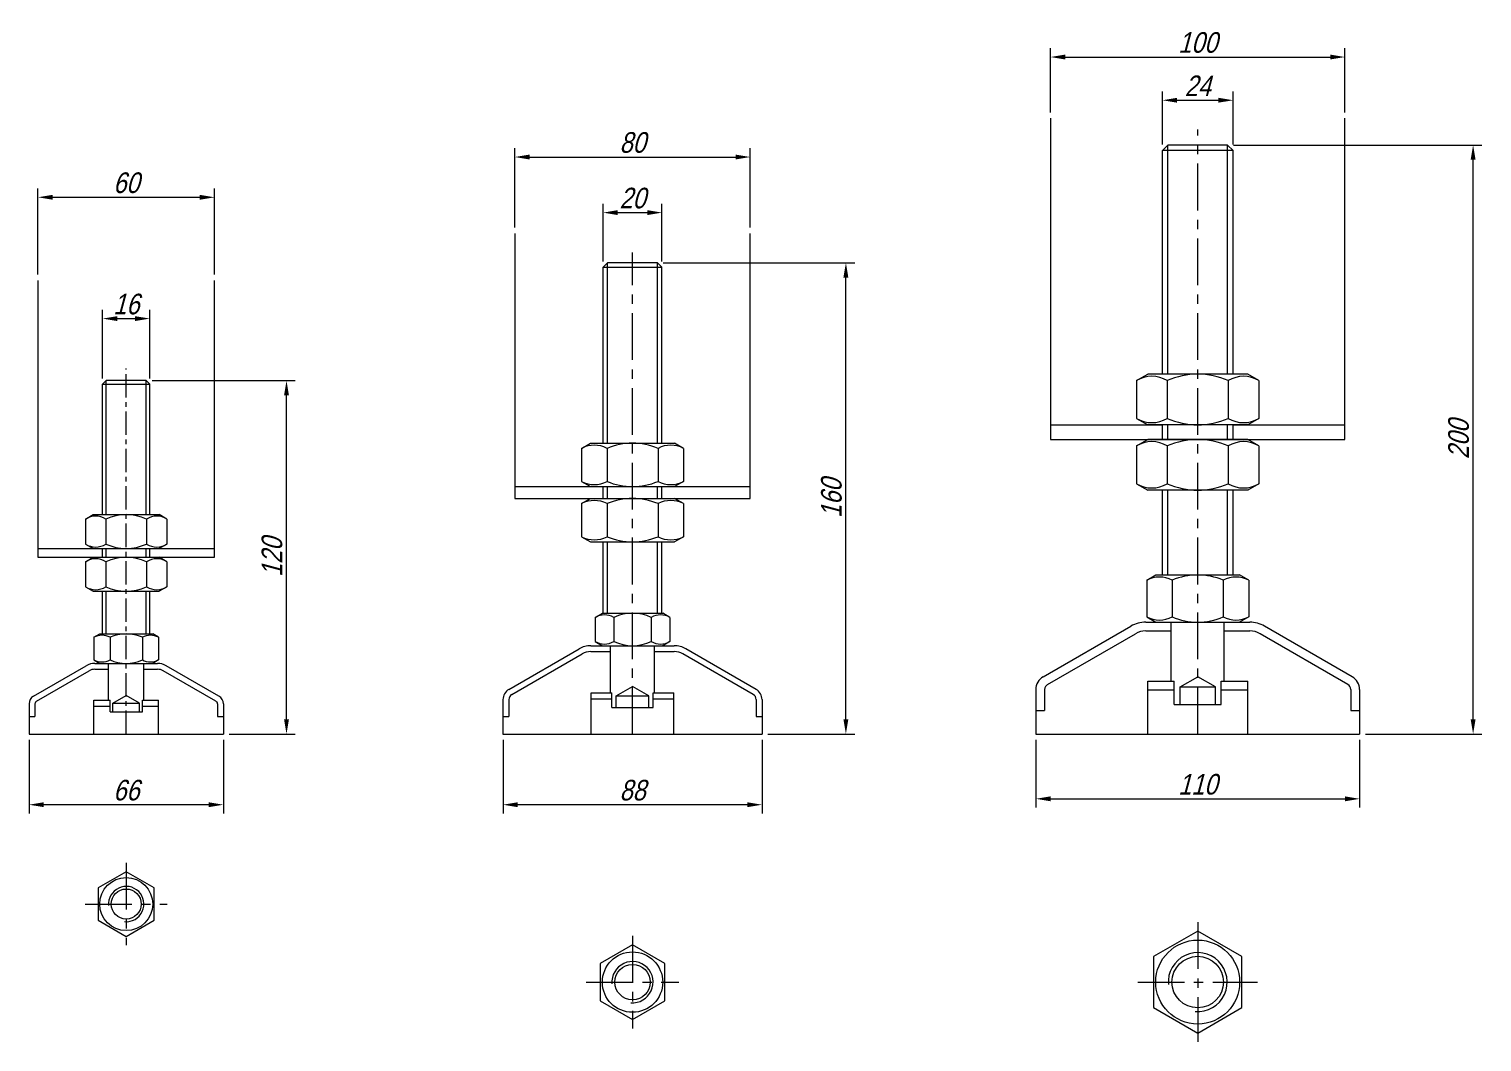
# Model space of a CAD drawing. Header units: centimetres. Extents: x 21 to 5229, y 51 to 4629.
# Drawn here: x 4703.8 to 5197.4, y 4284.8 to 4628.7 of the extents above; entities that cross this region are included whole.
import ezdxf

# ---------------------------------------------------------------- set-up
doc = ezdxf.new("R2010")
doc.units = ezdxf.units.CM
doc.header["$LTSCALE"] = 0.5
doc.linetypes.add('CENTER', pattern=[50.8, 31.75, -6.35, 6.35, -6.35])
doc.layers.get('0').update_dxf_attribs({"color": 9, "lineweight": 15})
doc.layers.get('Defpoints').update_dxf_attribs({"color": 9, "lineweight": 15})
doc.layers.add('Detaildimentions', color=5, linetype='Continuous', lineweight=15)
doc.styles.add('Longhand', font='vnfont.shx', dxfattribs={"width": 0.85, "oblique": 15})
doc.dimstyles.new('1-2', dxfattribs={"dimscale": 2, "dimtxt": 3.5, "dimasz": 2.5, "dimexe": 1.5, "dimexo": 1, "dimgap": 0.7, "dimtad": 1, "dimdec": 3, "dimdsep": 46, "dimtxsty": 'Longhand', "dimcen": 0, "dimclrd": 256, "dimclre": 256, "dimclrt": 10, "dimadec": 3, "dimazin": 2, "dimtm": 1e-09, "dimtfac": 0.5, "dimtdec": 3, "dimtmove": 0, "dimatfit": 3, "dimfxl": 1, "dimlwd": -1, "dimlwe": -1, "dimarcsym": 0})

# ---------------------------------------------------------------- blocks, each defined once
blk = doc.blocks.new('*D92')
at = {"layer": 'Defpoints', "color": 0, "ltscale": 0.5, "transparency": 16777216}
for p in [(4766.84, 4571.59), (4706.84, 4543.34), (4766.84, 4543.34)]:
    blk.add_point(p, dxfattribs=at)
at = {"layer": 'Detaildimentions', "ltscale": 0.5, "transparency": 16777216}
for p, q in [((4706.84, 4545.34), (4706.84, 4574.59)), ((4711.84, 4571.59), (4761.84, 4571.59)), ((4766.84, 4545.34), (4766.84, 4574.59))]:
    blk.add_line(p, q, dxfattribs=at)
for points in [[(4711.84, 4572.42), (4711.84, 4570.76), (4706.84, 4571.59)], [(4761.84, 4572.42), (4761.84, 4570.76), (4766.84, 4571.59)]]:
    blk.add_solid(points, dxfattribs=at)
at = {"layer": 'Detaildimentions', "color": 10, "ltscale": 0.5, "transparency": 16777216, "insert": (4736.84, 4576.49), "char_height": 7, "attachment_point": 5, "style": 'Longhand'}
blk.add_mtext('60', dxfattribs=at)
blk = doc.blocks.new('*D93')
at = {"layer": 'Defpoints', "color": 0, "ltscale": 0.5, "transparency": 16777216}
for p in [(4948.84, 4585.26), (4868.84, 4559.34), (4948.84, 4559.34)]:
    blk.add_point(p, dxfattribs=at)
at = {"layer": 'Detaildimentions', "ltscale": 0.5, "transparency": 16777216}
for p, q in [((4868.84, 4561.34), (4868.84, 4588.26)), ((4873.84, 4585.26), (4943.84, 4585.26)), ((4948.84, 4561.34), (4948.84, 4588.26))]:
    blk.add_line(p, q, dxfattribs=at)
for points in [[(4873.84, 4586.09), (4873.84, 4584.43), (4868.84, 4585.26)], [(4943.84, 4586.09), (4943.84, 4584.43), (4948.84, 4585.26)]]:
    blk.add_solid(points, dxfattribs=at)
at = {"layer": 'Detaildimentions', "color": 10, "ltscale": 0.5, "transparency": 16777216, "insert": (4908.84, 4590.16), "char_height": 7, "attachment_point": 5, "style": 'Longhand'}
blk.add_mtext('80', dxfattribs=at)
blk = doc.blocks.new('*D94')
at = {"layer": 'Defpoints', "color": 0, "ltscale": 0.5, "transparency": 16777216}
for p in [(5150.84, 4619.21), (5050.84, 4598.43), (5150.84, 4598.43)]:
    blk.add_point(p, dxfattribs=at)
at = {"layer": 'Detaildimentions', "ltscale": 0.5, "transparency": 16777216}
for p, q in [((5050.84, 4600.43), (5050.84, 4622.21)), ((5150.84, 4600.43), (5150.84, 4622.21)), ((5055.84, 4619.21), (5145.84, 4619.21))]:
    blk.add_line(p, q, dxfattribs=at)
for points in [[(5055.84, 4620.05), (5055.84, 4618.38), (5050.84, 4619.21)], [(5145.84, 4620.05), (5145.84, 4618.38), (5150.84, 4619.21)]]:
    blk.add_solid(points, dxfattribs=at)
at = {"layer": 'Detaildimentions', "color": 10, "ltscale": 0.5, "transparency": 16777216, "insert": (5100.84, 4624.11), "char_height": 7, "attachment_point": 5, "style": 'Longhand'}
blk.add_mtext('100', dxfattribs=at)
blk = doc.blocks.new('*D81')
at = {"layer": 'Defpoints', "color": 0, "ltscale": 0.5, "transparency": 16777216}
for p in [(5045.84, 4389.34), (5155.84, 4389.34), (5155.84, 4367.34)]:
    blk.add_point(p, dxfattribs=at)
at = {"layer": 'Detaildimentions', "ltscale": 0.5, "transparency": 16777216}
for p, q in [((5045.84, 4387.34), (5045.84, 4364.34)), ((5155.84, 4387.34), (5155.84, 4364.34)), ((5050.84, 4367.34), (5150.84, 4367.34))]:
    blk.add_line(p, q, dxfattribs=at)
for points in [[(5050.84, 4368.17), (5050.84, 4366.51), (5045.84, 4367.34)], [(5150.84, 4368.17), (5150.84, 4366.51), (5155.84, 4367.34)]]:
    blk.add_solid(points, dxfattribs=at)
at = {"layer": 'Detaildimentions', "color": 10, "ltscale": 0.5, "transparency": 16777216, "insert": (5100.84, 4372.24), "char_height": 7, "attachment_point": 5, "style": 'Longhand'}
blk.add_mtext('110', dxfattribs=at)
blk = doc.blocks.new('*D82')
at = {"layer": 'Defpoints', "color": 0, "ltscale": 0.5, "transparency": 16777216}
for p in [(4864.84, 4389.34), (4952.84, 4389.34), (4864.84, 4365.34)]:
    blk.add_point(p, dxfattribs=at)
at = {"layer": 'Detaildimentions', "ltscale": 0.5, "transparency": 16777216}
for p, q in [((4864.84, 4387.34), (4864.84, 4362.34)), ((4952.84, 4387.34), (4952.84, 4362.34)), ((4947.84, 4365.34), (4869.84, 4365.34))]:
    blk.add_line(p, q, dxfattribs=at)
for points in [[(4869.84, 4366.17), (4869.84, 4364.51), (4864.84, 4365.34)], [(4947.84, 4366.17), (4947.84, 4364.51), (4952.84, 4365.34)]]:
    blk.add_solid(points, dxfattribs=at)
at = {"layer": 'Detaildimentions', "color": 10, "ltscale": 0.5, "transparency": 16777216, "insert": (4908.84, 4370.24), "char_height": 7, "attachment_point": 5, "style": 'Longhand'}
blk.add_mtext('88', dxfattribs=at)
blk = doc.blocks.new('*D83')
at = {"layer": 'Defpoints', "color": 0, "ltscale": 0.5, "transparency": 16777216}
for p in [(4703.84, 4389.34), (4769.84, 4389.34), (4703.84, 4365.34)]:
    blk.add_point(p, dxfattribs=at)
at = {"layer": 'Detaildimentions', "ltscale": 0.5, "transparency": 16777216}
for p, q in [((4703.84, 4387.34), (4703.84, 4362.34)), ((4769.84, 4387.34), (4769.84, 4362.34)), ((4764.84, 4365.34), (4708.84, 4365.34))]:
    blk.add_line(p, q, dxfattribs=at)
for points in [[(4708.84, 4366.17), (4708.84, 4364.51), (4703.84, 4365.34)], [(4764.84, 4366.17), (4764.84, 4364.51), (4769.84, 4365.34)]]:
    blk.add_solid(points, dxfattribs=at)
at = {"layer": 'Detaildimentions', "color": 10, "ltscale": 0.5, "transparency": 16777216, "insert": (4736.84, 4370.24), "char_height": 7, "attachment_point": 5, "style": 'Longhand'}
blk.add_mtext('66', dxfattribs=at)
blk = doc.blocks.new('*D95')
at = {"layer": 'Defpoints', "color": 0, "ltscale": 0.5, "transparency": 16777216}
for p in [(4744.84, 4530.4), (4728.84, 4508.11), (4744.84, 4508.11)]:
    blk.add_point(p, dxfattribs=at)
at = {"layer": 'Detaildimentions', "ltscale": 0.5, "transparency": 16777216}
for p, q in [((4728.84, 4510.11), (4728.84, 4533.4)), ((4744.84, 4510.11), (4744.84, 4533.4)), ((4733.84, 4530.4), (4739.84, 4530.4))]:
    blk.add_line(p, q, dxfattribs=at)
for points in [[(4733.84, 4531.23), (4733.84, 4529.56), (4728.84, 4530.4)], [(4739.84, 4531.23), (4739.84, 4529.56), (4744.84, 4530.4)]]:
    blk.add_solid(points, dxfattribs=at)
at = {"layer": 'Detaildimentions', "color": 10, "ltscale": 0.5, "transparency": 16777216, "insert": (4736.84, 4535.3), "char_height": 7, "attachment_point": 5, "style": 'Longhand'}
blk.add_mtext('16', dxfattribs=at)
blk = doc.blocks.new('*D96')
at = {"layer": 'Defpoints', "color": 0, "ltscale": 0.5, "transparency": 16777216}
for p in [(4918.84, 4566.38), (4898.84, 4547.81), (4918.84, 4547.81)]:
    blk.add_point(p, dxfattribs=at)
at = {"layer": 'Detaildimentions', "ltscale": 0.5, "transparency": 16777216}
for p, q in [((4898.84, 4549.81), (4898.84, 4569.38)), ((4903.84, 4566.38), (4913.84, 4566.38)), ((4918.84, 4549.81), (4918.84, 4569.38))]:
    blk.add_line(p, q, dxfattribs=at)
for points in [[(4903.84, 4567.22), (4903.84, 4565.55), (4898.84, 4566.38)], [(4913.84, 4567.22), (4913.84, 4565.55), (4918.84, 4566.38)]]:
    blk.add_solid(points, dxfattribs=at)
at = {"layer": 'Detaildimentions', "color": 10, "ltscale": 0.5, "transparency": 16777216, "insert": (4908.84, 4571.28), "char_height": 7, "attachment_point": 5, "style": 'Longhand'}
blk.add_mtext('20', dxfattribs=at)
blk = doc.blocks.new('*D97')
at = {"layer": 'Defpoints', "color": 0, "ltscale": 0.5, "transparency": 16777216}
for p in [(5112.84, 4604.54), (5088.84, 4587.5), (5112.84, 4587.5)]:
    blk.add_point(p, dxfattribs=at)
at = {"layer": 'Detaildimentions', "ltscale": 0.5, "transparency": 16777216}
for p, q in [((5088.84, 4589.5), (5088.84, 4607.54)), ((5112.84, 4589.5), (5112.84, 4607.54)), ((5093.84, 4604.54), (5107.84, 4604.54))]:
    blk.add_line(p, q, dxfattribs=at)
for points in [[(5093.84, 4605.37), (5093.84, 4603.71), (5088.84, 4604.54)], [(5107.84, 4605.37), (5107.84, 4603.71), (5112.84, 4604.54)]]:
    blk.add_solid(points, dxfattribs=at)
at = {"layer": 'Detaildimentions', "color": 10, "ltscale": 0.5, "transparency": 16777216, "insert": (5100.84, 4609.44), "char_height": 7, "attachment_point": 5, "style": 'Longhand'}
blk.add_mtext('24', dxfattribs=at)
blk = doc.blocks.new('*D98')
at = {"layer": 'Defpoints', "color": 0, "ltscale": 0.5, "transparency": 16777216}
for p in [(4743.61, 4509.34), (4791.29, 4509.34), (4769.84, 4389.34)]:
    blk.add_point(p, dxfattribs=at)
at = {"layer": 'Detaildimentions', "ltscale": 0.5, "transparency": 16777216}
for p, q in [((4745.61, 4509.34), (4794.29, 4509.34)), ((4791.29, 4394.34), (4791.29, 4504.34)), ((4771.84, 4389.34), (4794.29, 4389.34))]:
    blk.add_line(p, q, dxfattribs=at)
for points in [[(4790.46, 4504.34), (4792.13, 4504.34), (4791.29, 4509.34)], [(4790.46, 4394.34), (4792.13, 4394.34), (4791.29, 4389.34)]]:
    blk.add_solid(points, dxfattribs=at)
at = {"layer": 'Detaildimentions', "color": 10, "ltscale": 0.5, "transparency": 16777216, "insert": (4786.39, 4449.34), "char_height": 7, "attachment_point": 5, "rotation": 90, "style": 'Longhand'}
blk.add_mtext('120', dxfattribs=at)
blk = doc.blocks.new('*D99')
at = {"layer": 'Defpoints', "color": 0, "ltscale": 0.5, "transparency": 16777216}
for p in [(4917.3, 4549.34), (4981.32, 4549.34), (4952.84, 4389.34)]:
    blk.add_point(p, dxfattribs=at)
at = {"layer": 'Detaildimentions', "ltscale": 0.5, "transparency": 16777216}
for p, q in [((4919.3, 4549.34), (4984.32, 4549.34)), ((4981.32, 4394.34), (4981.32, 4544.34)), ((4954.84, 4389.34), (4984.32, 4389.34))]:
    blk.add_line(p, q, dxfattribs=at)
for points in [[(4980.48, 4544.34), (4982.15, 4544.34), (4981.32, 4549.34)], [(4980.48, 4394.34), (4982.15, 4394.34), (4981.32, 4389.34)]]:
    blk.add_solid(points, dxfattribs=at)
at = {"layer": 'Detaildimentions', "color": 10, "ltscale": 0.5, "transparency": 16777216, "insert": (4976.42, 4469.34), "char_height": 7, "attachment_point": 5, "rotation": 90, "style": 'Longhand'}
blk.add_mtext('160', dxfattribs=at)
blk = doc.blocks.new('*D100')
at = {"layer": 'Defpoints', "color": 0, "ltscale": 0.5, "transparency": 16777216}
for p in [(5111, 4589.34), (5194.39, 4589.34), (5155.84, 4389.34)]:
    blk.add_point(p, dxfattribs=at)
at = {"layer": 'Detaildimentions', "ltscale": 0.5, "transparency": 16777216}
for p, q in [((5113, 4589.34), (5197.39, 4589.34)), ((5194.39, 4394.34), (5194.39, 4584.34)), ((5157.84, 4389.34), (5197.39, 4389.34))]:
    blk.add_line(p, q, dxfattribs=at)
for points in [[(5193.56, 4584.34), (5195.22, 4584.34), (5194.39, 4589.34)], [(5193.56, 4394.34), (5195.22, 4394.34), (5194.39, 4389.34)]]:
    blk.add_solid(points, dxfattribs=at)
at = {"layer": 'Detaildimentions', "color": 10, "ltscale": 0.5, "transparency": 16777216, "insert": (5189.49, 4489.34), "char_height": 7, "attachment_point": 5, "rotation": 90, "style": 'Longhand'}
blk.add_mtext('200', dxfattribs=at)

msp = doc.modelspace()

# ---------------------------------------------------------------- linework, layer by layer
at = {"ltscale": 0.5}
for p, q in [((5050.8352, 4598.4297), (5050.8352, 4489.3411)), ((5150.8352, 4489.3411), (5150.8352, 4598.4297)), ((5090.6752, 4589.3411), (5088.8352, 4587.5011)), ((5088.8352, 4511.5261), (5088.8352, 4587.5011)), ((5112.8352, 4587.5011), (5088.8352, 4587.5011)), ((5110.9952, 4589.3411), (5090.6752, 4589.3411)), ((5110.9952, 4589.3411), (5112.8352, 4587.5011)), ((5112.8352, 4511.5261), (5112.8352, 4587.5011)), ((4868.8352, 4559.3411), (4868.8352, 4469.3411)), ((4948.8352, 4469.3411), (4948.8352, 4559.3411)), ((4900.3687, 4549.3411), (4898.8352, 4547.8076)), ((4898.8352, 4488.1138), (4898.8352, 4547.8076)), ((4898.8352, 4547.8076), (4918.8352, 4547.8076)), ((4917.3017, 4549.3411), (4900.3687, 4549.3411)), ((4917.3017, 4549.3411), (4918.8352, 4547.8076)), ((4918.8352, 4488.1138), (4918.8352, 4547.8076)), ((4706.8352, 4543.3411), (4706.8352, 4449.3411)), ((4766.8352, 4449.3411), (4766.8352, 4543.3411)), ((5080.0506, 4509.3411), (5083.8352, 4511.5261)), ((5117.8352, 4511.5261), (5083.8352, 4511.5261)), ((5121.6198, 4509.3411), (5117.8352, 4511.5261)), ((4730.0622, 4509.3411), (4728.8352, 4508.1141)), ((4728.8352, 4463.8459), (4728.8352, 4508.1141)), ((4728.8352, 4508.1141), (4744.8352, 4508.1141)), ((4743.6082, 4509.3411), (4730.0622, 4509.3411)), ((4744.8352, 4508.1141), (4743.6082, 4509.3411)), ((4744.8352, 4463.8459), (4744.8352, 4508.1141)), ((5080.0506, 4509.3411), (5080.0506, 4496.5261)), ((5090.4429, 4509.3411), (5090.4429, 4496.5261)), ((5111.2275, 4509.3411), (5111.2275, 4496.5261)), ((5121.6198, 4509.3411), (5121.6198, 4496.5261)), ((5080.0506, 4496.5261), (5083.8352, 4494.3411)), ((5121.6198, 4496.5261), (5117.8352, 4494.3411)), ((5050.8352, 4494.3411), (5088.8352, 4494.3411)), ((5117.8352, 4494.3411), (5083.8352, 4494.3411)), ((5088.8352, 4489.3411), (5088.8352, 4494.3411)), ((5112.8352, 4494.3411), (5150.8352, 4494.3411)), ((5112.8352, 4489.3411), (5112.8352, 4494.3411)), ((4891.5147, 4486.3411), (4894.5852, 4488.1138)), ((4894.5852, 4488.1138), (4923.0852, 4488.1138)), ((4926.1557, 4486.3411), (4923.0852, 4488.1138)), ((5050.8352, 4489.3411), (5150.8352, 4489.3411)), ((5080.0506, 4487.156), (5083.8352, 4489.3411)), ((5080.0506, 4487.156), (5080.0506, 4474.3411)), ((5117.8352, 4489.3411), (5083.8352, 4489.3411)), ((5090.4429, 4487.156), (5090.4429, 4474.3411)), ((5111.2275, 4487.156), (5111.2275, 4474.3411)), ((5121.6198, 4487.156), (5117.8352, 4489.3411)), ((5121.6198, 4487.156), (5121.6198, 4474.3411)), ((4891.5147, 4486.3411), (4891.5147, 4475.1138)), ((4900.1749, 4486.3411), (4900.1749, 4475.1138)), ((4917.4954, 4486.3411), (4917.4954, 4475.1138)), ((4926.1557, 4486.3411), (4926.1557, 4475.1138)), ((4868.8352, 4473.3411), (4898.8352, 4473.3411)), ((4891.5147, 4475.1138), (4894.5852, 4473.3411)), ((4894.5852, 4473.3411), (4923.0852, 4473.3411)), ((4898.8352, 4469.3411), (4898.8352, 4473.3411)), ((4918.8352, 4473.3411), (4948.8352, 4473.3411)), ((4918.8352, 4469.3411), (4918.8352, 4473.3411)), ((4926.1557, 4475.1138), (4923.0852, 4473.3411)), ((5080.0506, 4474.3411), (5083.8352, 4472.156)), ((5117.8352, 4472.156), (5083.8352, 4472.156)), ((5088.8352, 4443.3411), (5088.8352, 4472.156)), ((5112.8352, 4443.3411), (5112.8352, 4472.156)), ((5121.6198, 4474.3411), (5117.8352, 4472.156)), ((4868.8352, 4469.3411), (4948.8352, 4469.3411)), ((4891.5147, 4467.5683), (4894.5852, 4469.3411)), ((4891.5147, 4467.5683), (4891.5147, 4456.3411)), ((4894.5852, 4469.3411), (4923.0852, 4469.3411)), ((4900.1749, 4467.5683), (4900.1749, 4456.3411)), ((4917.4954, 4467.5683), (4917.4954, 4456.3411)), ((4926.1557, 4467.5683), (4923.0852, 4469.3411)), ((4926.1557, 4467.5683), (4926.1557, 4456.3411)), ((4722.9788, 4462.3411), (4725.5852, 4463.8459)), ((4722.9788, 4462.3411), (4722.9788, 4453.8459)), ((4725.5852, 4463.8459), (4748.0852, 4463.8459)), ((4729.907, 4462.3411), (4729.907, 4453.8459)), ((4743.7634, 4462.3411), (4743.7634, 4453.8459)), ((4750.6916, 4462.3411), (4748.0852, 4463.8459)), ((4750.6916, 4462.3411), (4750.6916, 4453.8459)), ((4706.8352, 4452.3411), (4728.8352, 4452.3411)), ((4722.9788, 4453.8459), (4725.5852, 4452.3411)), ((4725.5852, 4452.3411), (4748.0852, 4452.3411)), ((4728.8352, 4449.3411), (4728.8352, 4452.3411)), ((4744.8352, 4452.3411), (4766.8352, 4452.3411)), ((4744.8352, 4449.3411), (4744.8352, 4452.3411)), ((4750.6916, 4453.8459), (4748.0852, 4452.3411)), ((4891.5147, 4456.3411), (4894.5852, 4454.5683)), ((4894.5852, 4454.5683), (4923.0852, 4454.5683)), ((4898.8352, 4430.3411), (4898.8352, 4454.5683)), ((4918.8352, 4430.3411), (4918.8352, 4454.5683)), ((4926.1557, 4456.3411), (4923.0852, 4454.5683)), ((4706.8352, 4449.3411), (4766.8352, 4449.3411)), ((4722.9788, 4447.8363), (4725.5852, 4449.3411)), ((4722.9788, 4447.8363), (4722.9788, 4439.3411)), ((4725.5852, 4449.3411), (4748.0852, 4449.3411)), ((4729.907, 4447.8363), (4729.907, 4439.3411)), ((4743.7634, 4447.8363), (4743.7634, 4439.3411)), ((4750.6916, 4447.8363), (4748.0852, 4449.3411)), ((4750.6916, 4447.8363), (4750.6916, 4439.3411)), ((5083.5147, 4441.5683), (5086.5852, 4443.3411)), ((5086.5852, 4443.3411), (5115.0852, 4443.3411)), ((5118.1557, 4441.5683), (5115.0852, 4443.3411)), ((4722.9788, 4439.3411), (4725.5852, 4437.8363)), ((4725.5852, 4437.8363), (4748.0852, 4437.8363)), ((4728.8352, 4423.3411), (4728.8352, 4437.8363)), ((4744.8352, 4423.3411), (4744.8352, 4437.8363)), ((4750.6916, 4439.3411), (4748.0852, 4437.8363)), ((5083.5147, 4441.5683), (5083.5147, 4429.1138)), ((5092.1749, 4441.5683), (5092.1749, 4429.1138)), ((5109.4954, 4441.5683), (5109.4954, 4429.1138)), ((5118.1557, 4441.5683), (5118.1557, 4429.1138)), ((4896.1335, 4428.9256), (4898.5852, 4430.3411)), ((4896.1335, 4428.9256), (4896.1335, 4420.7566)), ((4898.5852, 4430.3411), (4919.0852, 4430.3411)), ((4902.4843, 4428.9256), (4902.4843, 4420.7566)), ((4915.186, 4428.9256), (4915.186, 4420.7566)), ((4921.5369, 4428.9256), (4919.0852, 4430.3411)), ((4921.5369, 4428.9256), (4921.5369, 4420.7566)), ((5083.1557, 4427.3411), (5118.5147, 4427.3411)), ((5083.5147, 4429.1138), (5086.5852, 4427.3411)), ((5086.5852, 4427.3411), (5115.0852, 4427.3411)), ((5091.8352, 4407.3411), (5091.8352, 4427.3411)), ((5109.8352, 4407.3411), (5109.8352, 4427.3411)), ((5118.1557, 4429.1138), (5115.0852, 4427.3411)), ((4725.8655, 4422.2039), (4727.8352, 4423.3411)), ((4727.8352, 4423.3411), (4745.8352, 4423.3411)), ((4747.8048, 4422.2039), (4745.8352, 4423.3411)), ((5048.3352, 4408.7844), (5078.1557, 4426.0013)), ((5049.8352, 4406.1864), (5079.6557, 4423.4032)), ((5083.1557, 4424.3411), (5091.8352, 4424.3411)), ((5109.8352, 4424.3411), (5118.5147, 4424.3411)), ((5151.8352, 4406.1864), (5122.0147, 4423.4032)), ((5153.3352, 4408.7844), (5123.5147, 4426.0013)), ((4725.8655, 4422.2039), (4725.8655, 4414.4783)), ((4731.3503, 4422.2039), (4731.3503, 4414.4783)), ((4742.32, 4422.2039), (4742.32, 4414.4783)), ((4747.8048, 4422.2039), (4747.8048, 4414.4783)), ((4866.8352, 4404.4958), (4890.6916, 4418.2693)), ((4894.6916, 4419.3411), (4922.9788, 4419.3411)), ((4894.6916, 4417.3411), (4901.3352, 4417.3411)), ((4896.1335, 4420.7566), (4898.5852, 4419.3411)), ((4898.5852, 4419.3411), (4919.0852, 4419.3411)), ((4901.3352, 4403.3411), (4901.3352, 4419.3411)), ((4916.3352, 4403.3411), (4916.3352, 4419.3411)), ((4916.3352, 4417.3411), (4922.9788, 4417.3411)), ((4921.5369, 4420.7566), (4919.0852, 4419.3411)), ((4950.8352, 4404.4958), (4926.9788, 4418.2693)), ((4705.3352, 4402.2071), (4723.2275, 4412.5372)), ((4725.8655, 4414.4783), (4727.8352, 4413.3411)), ((4726.2275, 4413.3411), (4747.4429, 4413.3411)), ((4727.8352, 4413.3411), (4745.8352, 4413.3411)), ((4730.8352, 4400.8411), (4730.8352, 4413.3411)), ((4742.8352, 4400.8411), (4742.8352, 4413.3411)), ((4747.8048, 4414.4783), (4745.8352, 4413.3411)), ((4768.3352, 4402.2071), (4750.4429, 4412.5372)), ((4867.8352, 4402.7637), (4891.6916, 4416.5372)), ((4949.8352, 4402.7637), (4925.9788, 4416.5372)), ((4706.3352, 4400.475), (4724.2275, 4410.8052)), ((4726.2275, 4411.3411), (4730.8352, 4411.3411)), ((4742.8352, 4411.3411), (4747.4429, 4411.3411)), ((4767.3352, 4400.475), (4749.4429, 4410.8052)), ((5094.8352, 4405.3411), (5100.8352, 4408.8052)), ((5106.8352, 4405.3411), (5100.8352, 4408.8052)), ((4894.8352, 4403.3411), (4901.8352, 4403.3411)), ((4894.8352, 4389.3411), (4894.8352, 4403.3411)), ((4901.8352, 4398.3411), (4901.8352, 4403.3411)), ((4903.3352, 4402.3411), (4908.8352, 4405.5165)), ((4914.3352, 4402.3411), (4908.8352, 4405.5165)), ((4915.8352, 4403.3411), (4922.8352, 4403.3411)), ((4915.8352, 4398.3411), (4915.8352, 4403.3411)), ((4922.8352, 4389.3411), (4922.8352, 4403.3411)), ((5045.8352, 4404.4543), (5045.8352, 4389.3411)), ((5048.8352, 4404.4543), (5048.8352, 4397.3411)), ((5083.8352, 4407.3411), (5092.8352, 4407.3411)), ((5083.8352, 4389.3411), (5083.8352, 4407.3411)), ((5083.8352, 4404.3411), (5092.8352, 4404.3411)), ((5092.8352, 4399.3411), (5092.8352, 4407.3411)), ((5094.8352, 4405.3411), (5106.8352, 4405.3411)), ((5094.8352, 4399.3411), (5094.8352, 4405.3411)), ((5106.8352, 4399.3411), (5106.8352, 4405.3411)), ((5108.8352, 4407.3411), (5117.8352, 4407.3411)), ((5108.8352, 4399.3411), (5108.8352, 4407.3411)), ((5108.8352, 4404.3411), (5117.8352, 4404.3411)), ((5117.8352, 4389.3411), (5117.8352, 4407.3411)), ((5152.8352, 4404.4543), (5152.8352, 4397.3411)), ((5155.8352, 4404.4543), (5155.8352, 4389.3411)), ((4703.8352, 4399.609), (4703.8352, 4389.3411)), ((4705.8352, 4399.609), (4705.8352, 4395.3411)), ((4725.8352, 4400.8411), (4731.3352, 4400.8411)), ((4725.8352, 4389.3411), (4725.8352, 4400.8411)), ((4725.8352, 4398.8411), (4731.3352, 4398.8411)), ((4731.3352, 4396.8411), (4731.3352, 4400.8411)), ((4732.3352, 4399.8411), (4736.8352, 4402.4391)), ((4732.3352, 4399.8411), (4741.3352, 4399.8411)), ((4732.3352, 4396.8411), (4732.3352, 4399.8411)), ((4741.3352, 4399.8411), (4736.8352, 4402.4391)), ((4741.3352, 4396.8411), (4741.3352, 4399.8411)), ((4742.3352, 4400.8411), (4747.8352, 4400.8411)), ((4742.3352, 4396.8411), (4742.3352, 4400.8411)), ((4742.3352, 4398.8411), (4747.8352, 4398.8411)), ((4747.8352, 4389.3411), (4747.8352, 4400.8411)), ((4767.8352, 4399.609), (4767.8352, 4395.3411)), ((4769.8352, 4399.609), (4769.8352, 4389.3411)), ((4864.8352, 4401.0317), (4864.8352, 4389.3411)), ((4866.8352, 4401.0317), (4866.8352, 4395.3411)), ((4894.8352, 4401.3411), (4901.8352, 4401.3411)), ((4901.8352, 4398.3411), (4915.8352, 4398.3411)), ((4903.3352, 4402.3411), (4914.3352, 4402.3411)), ((4903.3352, 4398.3411), (4903.3352, 4402.3411)), ((4914.3352, 4398.3411), (4914.3352, 4402.3411)), ((4915.8352, 4401.3411), (4922.8352, 4401.3411)), ((4950.8352, 4401.0317), (4950.8352, 4395.3411)), ((4952.8352, 4401.0317), (4952.8352, 4389.3411)), ((5092.8352, 4399.3411), (5108.8352, 4399.3411)), ((4703.8352, 4395.3411), (4705.8352, 4395.3411)), ((4731.3352, 4396.8411), (4742.3352, 4396.8411)), ((4767.8352, 4395.3411), (4769.8352, 4395.3411)), ((4864.8352, 4395.3411), (4866.8352, 4395.3411)), ((4950.8352, 4395.3411), (4952.8352, 4395.3411)), ((5045.8352, 4397.3411), (5048.8352, 4397.3411)), ((5152.8352, 4397.3411), (5155.8352, 4397.3411)), ((4703.8352, 4389.3411), (4769.8352, 4389.3411)), ((4864.8352, 4389.3411), (4952.8352, 4389.3411)), ((5045.8352, 4389.3411), (5155.8352, 4389.3411))]:
    msp.add_line(p, q, dxfattribs=at)
at = {"color": 1, "linetype": 'CENTER'}
for p, q in [((5100.8352, 4389.3411), (5100.8352, 4594.5861)), ((4908.8352, 4389.3411), (4908.8352, 4552.8966)), ((4736.8352, 4345.582), (4736.8352, 4317.6427)), ((4722.8655, 4331.6124), (4750.8048, 4331.6124)), ((5100.8352, 4325.4336), (5100.8352, 4284.7926)), ((4908.8352, 4320.7972), (4908.8352, 4289.3938)), ((4893.1335, 4305.0955), (4924.5369, 4305.0955)), ((5080.5147, 4305.1131), (5121.1557, 4305.1131))]:
    msp.add_line(p, q, dxfattribs=at)
at = {"color": 5, "ltscale": 0.5}
for p, q in [((5090.6752, 4511.5261), (5090.6752, 4589.3411)), ((5110.9952, 4511.5261), (5110.9952, 4589.3411)), ((4900.3687, 4488.1138), (4900.3687, 4549.3411)), ((4917.3017, 4488.1138), (4917.3017, 4549.3411)), ((4730.0622, 4463.8459), (4730.0622, 4509.3411)), ((4743.6082, 4463.8459), (4743.6082, 4509.3411)), ((5090.6752, 4489.3411), (5090.6752, 4494.3411)), ((5110.9952, 4489.3411), (5110.9952, 4494.3411)), ((4900.3687, 4469.3411), (4900.3687, 4473.3411)), ((4917.3017, 4469.3411), (4917.3017, 4473.3411)), ((5090.6752, 4443.3411), (5090.6752, 4472.156)), ((5110.9952, 4443.3411), (5110.9952, 4472.156)), ((4730.0622, 4449.3411), (4730.0622, 4452.3411)), ((4743.6082, 4449.3411), (4743.6082, 4452.3411)), ((4900.3687, 4430.3411), (4900.3687, 4454.5683)), ((4917.3017, 4430.3411), (4917.3017, 4454.5683)), ((4730.0622, 4423.3411), (4730.0622, 4437.8363)), ((4743.6082, 4423.3411), (4743.6082, 4437.8363))]:
    msp.add_line(p, q, dxfattribs=at)
at = {"color": 1, "linetype": 'CENTER', "ltscale": 0.5}
msp.add_line((4736.8352, 4389.3411), (4736.8352, 4513.4153), dxfattribs=at)
at = {"ltscale": 0.5}
for points in [[(4727.3352, 4326.1275), (4736.8352, 4320.6427), (4746.3352, 4326.1275), (4746.3352, 4337.0972), (4736.8352, 4342.582), (4727.3352, 4337.0972)], [(5085.8352, 4296.4529), (5100.8352, 4287.7926), (5115.8352, 4296.4529), (5115.8352, 4313.7734), (5100.8352, 4322.4336), (5085.8352, 4313.7734)], [(4897.8352, 4298.7446), (4908.8352, 4292.3938), (4919.8352, 4298.7446), (4919.8352, 4311.4464), (4908.8352, 4317.7972), (4897.8352, 4311.4464)]]:
    msp.add_lwpolyline(points, close=True, dxfattribs=at)
for centre, radius in [((4736.8352, 4331.6124), 9), ((4736.8352, 4331.6124), 5.1), ((5100.8352, 4305.1131), 14.25), ((4908.8352, 4305.0955), 10.25), ((5100.8352, 4305.1131), 8.75), ((4908.8352, 4305.0955), 6)]:
    msp.add_circle(centre, radius, dxfattribs=at)
for centre, radius, start, end in [((5100.8352, 4485.7201), 25.806, 66.252337, 113.747663), ((5085.2467, 4500.7934), 10.0032, 58.70457, 121.29543), ((5116.4236, 4500.7934), 10.0032, 58.70457, 121.29543), ((5085.2467, 4505.0738), 10.0032, 238.70457, 301.29543), ((5100.8352, 4520.147), 25.806, 246.252337, 293.747663), ((5116.4236, 4505.0738), 10.0032, 238.70457, 301.29543), ((4895.8448, 4478.0843), 9.3233, 62.325995, 117.674005), ((4908.8352, 4466.074), 22.0399, 66.862681, 113.137319), ((4921.8255, 4478.0843), 9.3233, 62.325995, 117.674005), ((5085.2467, 4478.6083), 10.0032, 58.70457, 121.29543), ((5100.8352, 4463.5351), 25.806, 66.252337, 113.747663), ((5116.4236, 4478.6083), 10.0032, 58.70457, 121.29543), ((4895.8448, 4483.3706), 9.3233, 242.325995, 297.674005), ((4908.8352, 4495.3809), 22.0399, 246.862681, 293.137319), ((4921.8255, 4483.3706), 9.3233, 242.325995, 297.674005), ((5085.2467, 4482.8888), 10.0032, 238.70457, 301.29543), ((5100.8352, 4497.962), 25.806, 246.252337, 293.747663), ((5116.4236, 4482.8888), 10.0032, 238.70457, 301.29543), ((4895.8448, 4459.3115), 9.3233, 62.325995, 117.674005), ((4908.8352, 4447.3012), 22.0399, 66.862681, 113.137319), ((4921.8255, 4459.3115), 9.3233, 62.325995, 117.674005), ((4726.4429, 4456.8523), 6.4905, 57.743098, 122.256902), ((4736.8352, 4447.1446), 16.7013, 65.491327, 114.508673), ((4747.2275, 4456.8523), 6.4905, 57.743098, 122.256902), ((4726.4429, 4459.3347), 6.4905, 237.743098, 302.256902), ((4736.8352, 4469.0423), 16.7013, 245.491327, 294.508673), ((4747.2275, 4459.3347), 6.4905, 237.743098, 302.256902), ((4895.8448, 4464.5978), 9.3233, 242.325995, 297.674005), ((4908.8352, 4476.6082), 22.0399, 246.862681, 293.137319), ((4921.8255, 4464.5978), 9.3233, 242.325995, 297.674005), ((4726.4429, 4442.3475), 6.4905, 57.743098, 122.256902), ((4736.8352, 4432.6398), 16.7013, 65.491327, 114.508673), ((4747.2275, 4442.3475), 6.4905, 57.743098, 122.256902), ((5087.8448, 4433.3115), 9.3233, 62.325995, 117.674005), ((5100.8352, 4421.3012), 22.0399, 66.862681, 113.137319), ((5113.8255, 4433.3115), 9.3233, 62.325995, 117.674005), ((4726.4429, 4444.8299), 6.4905, 237.743098, 302.256902), ((4736.8352, 4454.5375), 16.7013, 245.491327, 294.508673), ((4747.2275, 4444.8299), 6.4905, 237.743098, 302.256902), ((4899.3089, 4423.6733), 6.1376, 58.843683, 121.156317), ((4908.8352, 4415.3862), 14.9548, 64.870309, 115.129691), ((4918.3614, 4423.6733), 6.1376, 58.843683, 121.156317), ((5083.1557, 4417.3411), 10, 90, 120), ((5087.8448, 4437.3706), 9.3233, 242.325995, 297.674005), ((5100.8352, 4449.3809), 22.0399, 246.862681, 293.137319), ((5113.8255, 4437.3706), 9.3233, 242.325995, 297.674005), ((5118.5147, 4417.3411), 10, 60, 90), ((4728.6079, 4416.7769), 6.0805, 63.191103, 116.808897), ((4736.8352, 4409.5453), 13.7957, 66.573402, 113.426598), ((4745.0624, 4416.7769), 6.0805, 63.191103, 116.808897), ((5083.1557, 4417.3411), 7, 90, 120), ((5118.5147, 4417.3411), 7, 60, 90), ((4894.6916, 4411.3411), 8, 90, 120), ((4894.6916, 4411.3411), 6, 90, 120), ((4899.3089, 4426.0088), 6.1376, 238.843683, 301.156317), ((4908.8352, 4434.2959), 14.9548, 244.870309, 295.129691), ((4918.3614, 4426.0088), 6.1376, 238.843683, 301.156317), ((4922.9788, 4411.3411), 8, 60, 90), ((4922.9788, 4411.3411), 6, 60, 90), ((4726.2275, 4407.3411), 6, 90, 120), ((4728.6079, 4419.9052), 6.0805, 243.191103, 296.808897), ((4736.8352, 4427.1368), 13.7957, 246.573402, 293.426598), ((4745.0624, 4419.9052), 6.0805, 243.191103, 296.808897), ((4747.4429, 4407.3411), 6, 60, 90), ((4726.2275, 4407.3411), 4, 90, 120), ((4747.4429, 4407.3411), 4, 60, 90), ((5050.8352, 4404.4543), 5, 120, 180), ((5150.8352, 4404.4543), 5, 0, 60), ((4868.8352, 4401.0317), 4, 120, 180), ((4868.8352, 4401.0317), 2, 120, 180), ((4948.8352, 4401.0317), 2, 0, 60), ((4948.8352, 4401.0317), 4, 0, 60), ((5050.8352, 4404.4543), 2, 120, 180), ((5150.8352, 4404.4543), 2, 0, 60), ((4706.8352, 4399.609), 3, 120, 180), ((4706.8352, 4399.609), 1, 120, 180), ((4766.8352, 4399.609), 1, 0, 60), ((4766.8352, 4399.609), 3, 0, 60)]:
    msp.add_arc(centre, radius, start, end, dxfattribs=at)
at = {"color": 5, "ltscale": 0.5}
for centre, radius in [((4736.8352, 4331.6124), 6), ((5100.8352, 4305.1131), 10), ((4908.8352, 4305.0955), 7)]:
    msp.add_arc(centre, radius, 265, 185, dxfattribs=at)

# ---------------------------------------------------------------- dimensions: what is measured, and where the dimension line sits
at = {"layer": 'Detaildimentions', "ltscale": 0.5}
dim = msp.add_linear_dim(base=(5150.8352, 4619.214), p1=(5050.8352, 4598.4297), p2=(5150.8352, 4598.4297), dimstyle='1-2', dxfattribs=at)
dim.commit()
dim.dimension.update_dxf_attribs({"geometry": '*D94', "text_midpoint": (5100.8352, 4619.214), "dimtype": 160})
for base, p1, p2, picture, middle in [((5112.8352, 4604.5398), (5088.8352, 4587.5011), (5112.8352, 4587.5011), '*D97', (5100.8352, 4609.4398)), ((4948.8352, 4585.2607), (4868.8352, 4559.3411), (4948.8352, 4559.3411), '*D93', (4908.8352, 4590.1607)), ((4766.8352, 4571.5896), (4706.8352, 4543.3411), (4766.8352, 4543.3411), '*D92', (4736.8352, 4576.4896)), ((4918.8352, 4566.3845), (4898.8352, 4547.8076), (4918.8352, 4547.8076), '*D96', (4908.8352, 4571.2845)), ((4744.8352, 4530.395), (4728.8352, 4508.1141), (4744.8352, 4508.1141), '*D95', (4736.8352, 4535.295)), ((4703.8352, 4365.3411), (4769.8352, 4389.3411), (4703.8352, 4389.3411), '*D83', (4736.8352, 4370.2411)), ((4864.8352, 4365.3411), (4952.8352, 4389.3411), (4864.8352, 4389.3411), '*D82', (4908.8352, 4370.2411)), ((5155.8352, 4367.3411), (5045.8352, 4389.3411), (5155.8352, 4389.3411), '*D81', (5100.8352, 4372.2411))]:
    dim = msp.add_linear_dim(base=base, p1=p1, p2=p2, dimstyle='1-2', dxfattribs=at)
    dim.commit()
    dim.dimension.update_dxf_attribs({"geometry": picture, "text_midpoint": middle})
for base, p1, p2, picture, middle in [((5194.3891, 4589.3411), (5155.8352, 4389.3411), (5110.9952, 4589.3411), '*D100', (5189.4891, 4489.3411)), ((4981.3153, 4549.3411), (4952.8352, 4389.3411), (4917.3017, 4549.3411), '*D99', (4976.4153, 4469.3411)), ((4791.2938, 4509.3411), (4769.8352, 4389.3411), (4743.6082, 4509.3411), '*D98', (4786.3938, 4449.3411))]:
    dim = msp.add_linear_dim(base=base, p1=p1, p2=p2, angle=90, dimstyle='1-2', dxfattribs=at)
    dim.commit()
    dim.dimension.update_dxf_attribs({"geometry": picture, "text_midpoint": middle})

doc.saveas('drawing.dxf')
